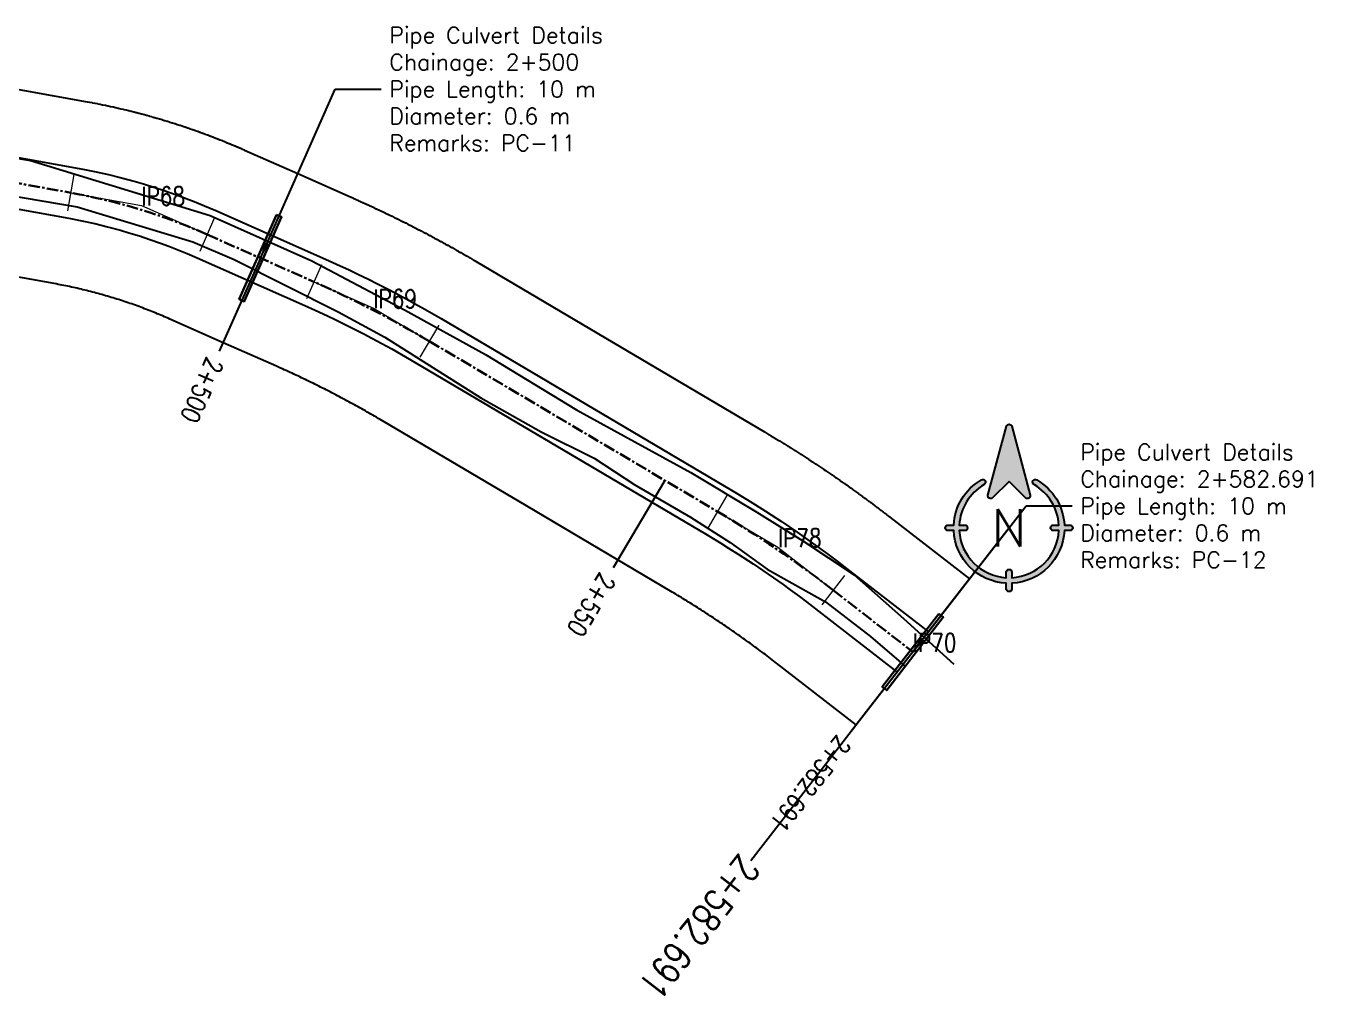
# Model space of a CAD drawing. Extents: x 337736 to 342002, y 3067251 to 3069533.
# Drawn here: x 339876.7 to 340018.9, y 3068024 to 3068128.8 of the extents above; entities that cross this region are included whole.
import ezdxf
from ezdxf.enums import TextEntityAlignment as Align

# ---------------------------------------------------------------- set-up
doc = ezdxf.new("R2010")
doc.units = 0
doc.header["$MEASUREMENT"] = 0
doc.linetypes.add('Center', pattern=[2, 1.25, -0.25, 0.25, -0.25])
for name, color, linetype, lineweight in [('BEC', 3, 'Continuous', 13), ('BES', 3, 'Continuous', 13), ('Chainage', 7, 'Continuous', 25), ('IP_Line', 150, 'Continuous', 9), ('PC_Callout', 6, 'Continuous', 30), ('PipeCulvert', 6, 'Continuous', 30), ('RC', 9, 'Center', 30), ('Road Width', 6, 'Continuous', 25)]:
    doc.layers.add(name, color=color, linetype=linetype, lineweight=lineweight)
for name, color, linetype in [('IPName', 7, 'Continuous'), ('Match Chainage', 7, 'Continuous'), ('North', 7, 'Continuous'), ('Right of Way', 4, 'Continuous'), ('RoadEdge', 51, 'Continuous')]:
    doc.layers.add(name, color=color, linetype=linetype)
doc.styles.get("Standard").update_dxf_attribs({"font": 'simplex.shx'})
doc.dimstyles.new('Dimension_PC_Callout', dxfattribs={"dimtxt": 1.75, "dimasz": 1.75, "dimexe": 0.18, "dimexo": 0.0625, "dimgap": 0.875, "dimtad": 0, "dimdec": 4, "dimzin": 0, "dimdsep": 46, "dimtxsty": 'Standard', "dimcen": 0.09, "dimadec": 0, "dimazin": 0, "dimtfac": 1, "dimtdec": 4, "dimtofl": 0, "dimtmove": 0, "dimatfit": 3, "dimfxl": 1, "dimtolj": 1, "dimtzin": 0, "dimarcsym": 0})

# ---------------------------------------------------------------- blocks, each defined once
blk = doc.blocks.new('North')
at = {"layer": 'North'}
h = blk.add_hatch(color=0, dxfattribs=at)
h.dxf.hatch_style = 1
edge = h.paths.add_edge_path()
edge.add_line((7.276000000000001e-12, 8.38899464431597), (-2.97585080653152, 5.413143837775349))
edge.add_arc((-3.32940419712395, 5.766697228368679), 0.499999999999442, 165.000000000033, 314.99999999992633, ccw=False)
edge.add_line((-3.81236711026941, 5.8961067509199), (-0.4829629131381812, 18.3216123735528))
edge.add_arc((7.276000000000001e-12, 18.1922028510016), 0.500000000000879, 14.999999999966974, 165.000000000033, ccw=False)
edge.add_line((0.482962913152733, 18.3216123735528), (3.81236711028396, 5.8961067509199))
edge.add_arc((3.3294041971385, 5.766697228368679), 0.500000000000879, -135, 14.999999999966974, ccw=False)
edge.add_line((2.97585080654608, 5.413143837776259), (7.275957614183426e-12, 8.38899464431597))
edge = h.paths.add_edge_path()
edge.add_line((0.5000000000072761, -7.99999999999636), (0.5000000000072761, -8.986100377802359))
edge.add_arc((7.276000000000001e-12, 3.638e-12), 9.000000000000279, 273.18473853672, 356.81526146328)
edge.add_line((8.98610037781327, -0.499999999996362), (8.000000000007269, -0.499999999996362))
edge.add_arc((8.000000000007269, 3.638e-12), 0.5, 90, 270, ccw=False)
edge.add_line((8.000000000007269, 0.500000000003638), (8.98610037781327, 0.500000000003638))
edge.add_arc((7.276000000000001e-12, 2.7285e-12), 9.00000000000033, 3.18473853672609, 60.00000000000131)
edge.add_arc((4.75000000000728, 8.22724133595511), 0.499999999999844, 59.999999999989996, 239.99999999999, ccw=False)
edge.add_arc((1.09139e-11, 3.638e-12), 9.99999999999743, 2.865983982600028, 60.00000000001597, ccw=False)
edge.add_line((9.98749217772638, 0.500000000003638), (11.0000000000073, 0.500000000003638))
edge.add_arc((11.0000000000073, 3.638e-12), 0.5, -90, 90, ccw=False)
edge.add_line((11.0000000000073, -0.499999999996362), (9.98749217772638, -0.499999999996362))
edge.add_arc((1.09139e-11, 3.638e-12), 9.999999999996382, 272.8659839825781, 357.1340160174001, ccw=False)
edge.add_line((0.5000000000072761, -9.98749217771547), (0.5000000000072761, -10.9999999999964))
edge.add_arc((7.276000000000001e-12, -10.9999999999964), 0.5, -180, 0, ccw=False)
edge.add_line((-0.499999999992724, -10.9999999999964), (-0.499999999992724, -9.98749217771547))
edge.add_arc((7.276000000000001e-12, 3.638e-12), 10, 182.865983982599, 267.1340160174011, ccw=False)
edge.add_line((-9.98749217771183, -0.499999999996362), (-10.9999999999927, -0.499999999996362))
edge.add_arc((-10.9999999999927, 3.638e-12), 0.5, 90, 270, ccw=False)
edge.add_line((-10.9999999999927, 0.500000000003638), (-9.98749217771183, 0.500000000003638))
edge.add_arc((7.276000000000001e-12, 3.638e-12), 10, 120, 177.134016017401, ccw=False)
edge.add_arc((-4.74999999999272, 8.22724133595511), 0.500000000000632, -59.99999999999011, 119.99999999995799, ccw=False)
edge.add_arc((7.276000000000001e-12, 2.7285e-12), 9.00000000000034, 119.999999999999, 176.815261463274)
edge.add_line((-8.98610037779872, 0.500000000003638), (-7.99999999999272, 0.500000000003638))
edge.add_arc((-7.99999999999272, 3.638e-12), 0.5, -90, 90, ccw=False)
edge.add_line((-7.99999999999272, -0.499999999996362), (-8.98610037779872, -0.499999999996362))
edge.add_arc((7.276000000000001e-12, 3.638e-12), 9.000000000000279, 183.18473853672, 266.81526146328)
edge.add_line((-0.499999999992724, -8.986100377802359), (-0.499999999992724, -7.99999999999636))
edge.add_arc((7.276000000000001e-12, -7.99999999999636), 0.5, 0, 180, ccw=False)
at = {"layer": 'North', "color": 0}
for points in [[(7.276000000000001e-12, 8.38899464431597), (-2.97585080653152, 5.413143837775349, -0.7673269879792459), (-3.81236711026941, 5.8961067509199), (-0.4829629131381811, 18.3216123735528, -0.7673269879794109), (0.482962913152733, 18.3216123735528), (3.81236711028396, 5.8961067509199, -0.7673269879792459), (2.97585080654608, 5.413143837776259)], [(0.5000000000072761, -7.99999999999636), (0.5000000000072761, -8.986100377802359, 0.382015476982892), (8.98610037781327, -0.499999999996362), (8.000000000007269, -0.499999999996362, -1), (8.000000000007269, 0.500000000003638), (8.98610037781327, 0.500000000003638, 0.253109756565021), (4.50000000000728, 7.79422863406307, -0.99999999999909), (5.00000000000728, 8.660254037847151, -0.2545902106462961), (9.98749217772638, 0.500000000003638), (11.0000000000073, 0.500000000003638, -1), (11.0000000000073, -0.499999999996362), (9.98749217772638, -0.499999999996362, -0.385206477913585), (0.5000000000072761, -9.98749217771547), (0.5000000000072761, -10.9999999999964, -1), (-0.499999999992724, -10.9999999999964), (-0.499999999992724, -9.98749217771547, -0.385206477913585), (-9.98749217771183, -0.499999999996362), (-10.9999999999927, -0.499999999996362, -1), (-10.9999999999927, 0.500000000003638), (-9.98749217771183, 0.500000000003638, -0.2545902106462961), (-4.99999999999272, 8.66025403784806, -0.9999999999990908), (-4.49999999999272, 7.79422863406307, 0.253109756565021), (-8.98610037779872, 0.500000000003638), (-7.99999999999272, 0.500000000003638, -1), (-7.99999999999272, -0.499999999996362), (-8.98610037779872, -0.499999999996362, 0.382015476982892), (-0.499999999992724, -8.986100377802359), (-0.499999999992724, -7.99999999999636, -1)]]:
    blk.add_lwpolyline(points, format="xyb", close=True, dxfattribs=at)
blk.add_text('N', height=6.7215, dxfattribs=at).set_placement((7.2919e-12, 3.6513e-12), align=Align.MIDDLE_CENTER)

msp = doc.modelspace()

# ---------------------------------------------------------------- linework, layer by layer
at = {"layer": 'BEC'}
for points in [[(339881.905410509, 3068112.76625688), (339881.196311081, 3068108.82961135)], [(339897.134439506, 3068108.09930303), (339895.516144318, 3068104.44128161)], [(339908.697781597, 3068102.98372312), (339907.079486409, 3068099.3257017)], [(339921.395233576, 3068096.45273174), (339919.360628487, 3068093.00884119)], [(339952.58784206, 3068078.02455029), (339950.553236971, 3068074.58065974)], [(339965.327420726, 3068069.36899335), (339962.875124533, 3068066.20889155)]]:
    msp.add_lwpolyline(points, dxfattribs=at)
at = {"layer": 'BES'}
for points in [[(339881.905410509, 3068112.76625688), (339881.196311081, 3068108.82961135)], [(339897.134439506, 3068108.09930303), (339895.516144318, 3068104.44128161)], [(339908.697781597, 3068102.98372312), (339907.079486409, 3068099.3257017)], [(339921.395233576, 3068096.45273174), (339919.360628487, 3068093.00884119)], [(339952.58784206, 3068078.02455029), (339950.553236971, 3068074.58065974)], [(339965.327420726, 3068069.36899335), (339962.875124533, 3068066.20889155)]]:
    msp.add_lwpolyline(points, dxfattribs=at)
at = {"layer": 'Chainage'}
for p, q in [((339902.09022157, 3068103.7199087), (339897.639909802, 3068093.6603498)), ((339945.868689428, 3068079.6711828), (339940.273525432, 3068070.20048379)), ((339972.719645553, 3068061.10092907), (339965.975831022, 3068052.41064912))]:
    msp.add_line(p, q, dxfattribs=at)
at = {"layer": 'IP_Line'}
for points in [[(339881.550860795, 3068110.79793411), (339889.209089734, 3068109.41847393), (339896.325291912, 3068106.27029232)], [(339907.888634003, 3068101.15471241), (339914.321565897, 3068098.30880706), (339920.377931031, 3068094.73078646)], [(339951.570539515, 3068076.30260502), (339958.105143295, 3068072.44204734), (339964.10127263, 3068067.78894245)]]:
    msp.add_lwpolyline(points, dxfattribs=at)
at = {"layer": 'Match Chainage'}
msp.add_line((339983.141904373, 3068074.53136172), (339955.185727773, 3068038.50620121), dxfattribs=at)
at = {"layer": 'PipeCulvert'}
for points in [[(339903.838738949, 3068108.41380761), (339904.387442162, 3068108.17106333), (339900.341704191, 3068099.02600979), (339899.793000979, 3068099.26875406), (339903.838738949, 3068108.41380761)], [(339975.548053837, 3068065.23494309), (339976.022069107, 3068064.86709866), (339969.891328624, 3068056.96684416), (339969.417313354, 3068057.33468859), (339975.548053837, 3068065.23494309)]]:
    msp.add_lwpolyline(points, dxfattribs=at)
at = {"layer": 'RC', "linetype": 'Center'}
msp.add_lwpolyline([(339841.560100766, 3068118.00138305), (339881.550860795, 3068110.79793411), (339881.550860795, 3068110.79793411, -0.059644572084734), (339896.325291912, 3068106.27029232), (339896.325291912, 3068106.27029232), (339907.888634003, 3068101.15471241), (339907.888634003, 3068101.15471241, -0.0292845702154809), (339920.377931031, 3068094.73078646), (339920.377931031, 3068094.73078646), (339951.570539515, 3068076.30260502), (339951.570539515, 3068076.30260502, -0.0315925721959778), (339964.10127263, 3068067.78894245), (339964.10127263, 3068067.78894245), (339972.719645553, 3068061.10092907)], format="xyb", dxfattribs=at)
at = {"layer": 'Right of Way'}
msp.add_lwpolyline([(339863.328229348, 3068124.2412724), (339883.323609363, 3068120.63954793), (339883.342532259, 3068120.6361206), (339883.58848677, 3068120.59132884), (339883.626312608, 3068120.58436505), (339883.872093024, 3068120.53862764), (339883.90989178, 3068120.53151842), (339884.155494465, 3068120.48483604), (339884.193265617, 3068120.47758149), (339884.438686938, 3068120.42995484), (339884.476429907, 3068120.42255506), (339884.721666235, 3068120.37398484), (339884.759380445, 3068120.36643996), (339885.004428151, 3068120.31692688), (339885.042113099, 3068120.30923699), (339885.286968557, 3068120.25878179), (339885.324623611, 3068120.25094703), (339885.5692832, 3068120.19955045), (339885.606907872, 3068120.19157091), (339885.851367973, 3068120.13923372), (339885.88896167, 3068120.13110953), (339886.133218667, 3068120.0778325), (339886.17078083, 3068120.06956378), (339886.414831109, 3068120.01534769), (339886.452361196, 3068120.00693456), (339886.696201147, 3068119.95178022), (339886.733698601, 3068119.94322281), (339886.977324616, 3068119.88713103), (339887.014788878, 3068119.87842947), (339887.258197355, 3068119.82140109), (339887.295627866, 3068119.81255549), (339887.538815203, 3068119.75459135), (339887.576211422, 3068119.74560185), (339887.819174022, 3068119.6867028), (339887.856535391, 3068119.67756954), (339888.099269659, 3068119.61773646), (339888.136595619, 3068119.60845957), (339888.379097966, 3068119.54769334), (339888.416387977, 3068119.53827296), (339888.658654814, 3068119.47657448), (339888.695908317, 3068119.46701074), (339888.937936061, 3068119.40438092), (339888.97515248, 3068119.39467398), (339889.21693755, 3068119.33111376), (339889.254116398, 3068119.32126374), (339889.495655218, 3068119.25677404), (339889.532795882, 3068119.24678111), (339889.774084879, 3068119.18136289), (339889.811186838, 3068119.17122718), (339890.052222443, 3068119.10488142), (339890.089285154, 3068119.09460308), (339890.3300638, 3068119.02733075), (339890.367086691, 3068119.01690994), (339890.607604817, 3068118.94871204), (339890.64458736, 3068118.93814892), (339890.884841409, 3068118.86902645), (339890.921783049, 3068118.85832117), (339891.161769465, 3068118.78827516), (339891.198669662, 3068118.77742787), (339891.438384896, 3068118.70645936), (339891.475243091, 3068118.69547023), (339891.714683597, 3068118.62358026), (339891.751499265, 3068118.61244944), (339891.990661501, 3068118.53963909), (339892.027434088, 3068118.52836676), (339892.266314516, 3068118.45463709), (339892.303043461, 3068118.44322341), (339892.541638546, 3068118.36857552), (339892.578323328, 3068118.35702066), (339892.816629543, 3068118.28145564), (339892.85326962, 3068118.26975977), (339893.091283438, 3068118.19327876), (339893.127878254, 3068118.18144205), (339893.365596155, 3068118.10404617), (339893.402145168, 3068118.0920688), (339893.639563634, 3068118.01375919), (339893.676066323, 3068118.00164134), (339893.913181844, 3068117.92241917), (339893.94963765, 3068117.91016101), (339894.186446716, 3068117.83002744), (339894.222855101, 3068117.81762916), (339894.459354211, 3068117.73658538), (339894.495714632, 3068117.72404716), (339894.731900286, 3068117.64209438), (339894.76821224, 3068117.6294164), (339895.004080945, 3068117.54655581), (339895.040343856, 3068117.53373827), (339895.275892122, 3068117.44997111), (339895.312105468, 3068117.43701419), (339895.547329812, 3068117.3523417), (339895.583493053, 3068117.33924559), (339895.818389995, 3068117.25366902), (339895.854502608, 3068117.24043392), (339896.089068672, 3068117.15395453), (339896.125130101, 3068117.14058064), (339896.359361818, 3068117.05319971), (339896.395371541, 3068117.03968722), (339896.629265446, 3068116.95140606), (339896.665222939, 3068116.93775517), (339896.898775572, 3068116.84857507), (339896.934680312, 3068116.83478597), (339897.167888218, 3068116.74470825), (339897.203739634, 3068116.73078117), (339897.436599363, 3068116.63980717), (339897.472396948, 3068116.625742299), (339897.704905056, 3068116.53387336), (339897.740648289, 3068116.51967091), (339897.972801335, 3068116.42690839), (339898.008489676, 3068116.41256857), (339898.240284228, 3068116.31891384), (339898.275917154, 3068116.30443687), (339898.507349781, 3068116.20989132), (339898.542926772, 3068116.1952774), (339898.773994052, 3068116.09984242), (339898.80951455, 3068116.08509178), (339899.040213064, 3068115.98876879), (339899.075676599, 3068115.97388164), (339899.306002935, 3068115.87667206), (339899.341408919, 3068115.86164863), (339899.571359669, 3068115.7635539), (339899.606707612, 3068115.7483944), (339899.836279374, 3068115.64941598), (339899.87156877, 3068115.63412063), (339900.10075815, 3068115.53425997), (339900.1352308, 3068115.51916256), (339900.354193416, 3068115.42277574), (339900.371029883, 3068115.41534586), (339906.152700929, 3068112.85755591), (339911.934371974, 3068110.29976595), (339911.943895881, 3068110.29554668), (339912.172416697, 3068110.19416515), (339912.191451278, 3068110.18569686), (339912.419760386, 3068110.08383947), (339912.438777289, 3068110.07533154), (339912.666873699, 3068109.97299873), (339912.685872849, 3068109.96445119), (339912.913755571, 3068109.8616434), (339912.93273686, 3068109.85305631), (339913.160404904, 3068109.74977398), (339913.179368273, 3068109.74114736), (339913.406820652, 3068109.63739095), (339913.425765993, 3068109.62872484), (339913.65300172, 3068109.5244948), (339913.671928958, 3068109.51578925), (339913.898947045, 3068109.41108602), (339913.917856135, 3068109.40234105), (339914.144655598, 3068109.29716509), (339914.163546417, 3068109.28838075), (339914.390126271, 3068109.18273252), (339914.408998746, 3068109.17390884), (339914.635358008, 3068109.06778881), (339914.654212043, 3068109.05892583), (339914.880349731, 3068108.95233445), (339914.899185286, 3068108.9434322), (339915.125100418, 3068108.83636993), (339915.143917382, 3068108.82742847), (339915.369608977, 3068108.71989577), (339915.388407262, 3068108.71091512), (339915.613874342, 3068108.60291247), (339915.632653871, 3068108.59389269), (339915.857895456, 3068108.48542054), (339915.876656169, 3068108.47636165), (339916.101671281, 3068108.36742049), (339916.120413071, 3068108.35832253), (339916.345200735, 3068108.24891283), (339916.363923543, 3068108.23977584), (339916.588482782, 3068108.12989806), (339916.607186486, 3068108.1207221), (339916.831516326, 3068108.01037673), (339916.850200908, 3068108.00116181), (339917.074300375, 3068107.89034933), (339917.092965689, 3068107.88109551), (339917.316833811, 3068107.7698164), (339917.335479822, 3068107.76052371), (339917.559115626, 3068107.64877844), (339917.577742231, 3068107.63944693), (339917.801144748, 3068107.527236), (339917.819751869, 3068107.5178657), (339918.042920128, 3068107.40518959), (339918.061507707, 3068107.39578054), (339918.28444074, 3068107.28263975), (339918.303008653, 3068107.273192), (339918.525705493, 3068107.15958701), (339918.544253698, 3068107.1501006), (339918.766713377, 3068107.0360319), (339918.785241765, 3068107.02650687), (339919.007463319, 3068106.91197496), (339919.025971831, 3068106.90241135), (339919.247954294, 3068106.78741672), (339919.266442839, 3068106.77781458), (339919.488185249, 3068106.66235774), (339919.506653751, 3068106.65271709), (339919.728155145, 3068106.53679854), (339919.746603515, 3068106.52711945), (339919.967862931, 3068106.41073969), (339919.98629112, 3068106.40102217), (339920.207307599, 3068106.2841817), (339920.225715476, 3068106.27442582), (339920.446488057, 3068106.15712516), (339920.464875588, 3068106.14733095), (339920.685403314, 3068106.0295706), (339920.703770381, 3068106.0197381), (339920.924052294, 3068105.90151858), (339920.942398849, 3068105.89164784), (339921.162433994, 3068105.77296965), (339921.180759947, 3068105.7630607), (339921.400547369, 3068105.64392437), (339921.418852645, 3068105.63397726), (339921.638391389, 3068105.51438329), (339921.656675884, 3068105.50439808), (339921.875964998, 3068105.384347), (339921.894228664, 3068105.37432371), (339922.113267195, 3068105.25381604), (339922.131509929, 3068105.24375473), (339922.350296927, 3068105.12279099), (339922.36851868, 3068105.11269168), (339922.587053197, 3068104.9912724), (339922.605253838, 3068104.98113517), (339922.823534923, 3068104.85926087), (339922.841714435, 3068104.84908573), (339923.059741142, 3068104.72675694), (339923.077899402, 3068104.71654396), (339923.295670785, 3068104.59376121), (339923.313807735, 3068104.58351042), (339923.531322848, 3068104.46027425), (339923.549438398, 3068104.44998569), (339923.766696297, 3068104.32629664), (339923.784790385, 3068104.31597036), (339924.001790127, 3068104.19182895), (339924.019862638, 3068104.18146501), (339924.236603281, 3068104.05687178), (339924.254654191, 3068104.0464702), (339924.471134795, 3068103.9214257), (339924.489163962, 3068103.91098655), (339924.705383587, 3068103.78549133), (339924.723391003, 3068103.77501462), (339924.939348711, 3068103.64906921), (339924.957334234, 3068103.63855503), (339925.173029087, 3068103.51215998), (339925.19099268, 3068103.50160834), (339925.406423742, 3068103.3747642), (339925.417283784, 3068103.36836067), (339925.462557451, 3068103.34162697), (339941.060747996, 3068094.12642212), (339956.657052238, 3068084.9123314), (339956.66601795, 3068084.90702827), (339956.881128492, 3068084.77964133), (339956.899043289, 3068084.7690071), (339957.113887975, 3068084.64117229), (339957.131780602, 3068084.63050074), (339957.3463585, 3068084.50221861), (339957.364228849, 3068084.49150982), (339957.578539027, 3068084.36278093), (339957.596387012, 3068084.35203494), (339957.81042854, 3068084.22285985), (339957.828254112, 3068084.21207669), (339958.042026061, 3068084.08245597), (339958.059829147, 3068084.07163568), (339958.273330589, 3068083.94156988), (339958.291111056, 3068083.93071255), (339958.504341065, 3068083.80020224), (339958.522098907, 3068083.78930787), (339958.735056556, 3068083.65835362), (339958.752791643, 3068083.64742229), (339958.965476009, 3068083.51602465), (339958.983188282, 3068083.5050564), (339959.195598442, 3068083.37321596), (339959.21328785, 3068083.36221081), (339959.425422881, 3068083.22992814), (339959.443089296, 3068083.21888618), (339959.654948278, 3068083.08616185), (339959.672591678, 3068083.07508309), (339959.884173692, 3068082.94191767), (339959.901793936, 3068082.93080221), (339960.113098063, 3068082.79719628), (339960.130695155, 3068082.78604411), (339960.341720478, 3068082.65199825), (339960.359294263, 3068082.64080946), (339960.570039866, 3068082.50632426), (339960.58759031, 3068082.49509888), (339960.798055278, 3068082.36017492), (339960.815582319, 3068082.34891299), (339961.025765739, 3068082.21355085), (339961.043269249, 3068082.20225244), (339961.253170208, 3068082.06645272), (339961.270650165, 3068082.05511786), (339961.480267753, 3068081.91888114), (339961.497724055, 3068081.90750989), (339961.707057362, 3068081.77083676), (339961.724489934, 3068081.75942916), (339961.933538051, 3068081.62232022), (339961.950946806, 3068081.61087634), (339962.159708827, 3068081.47333218), (339962.177093714, 3068081.46185205), (339962.385568731, 3068081.32387327), (339962.402929667, 3068081.31235694), (339962.611116776, 3068081.17394414), (339962.628453669, 3068081.16239167), (339962.836351966, 3068081.02354545), (339962.853664769, 3068081.01195688), (339963.061273353, 3068080.87267783), (339963.078561964, 3068080.86105323), (339963.285879932, 3068080.72134197), (339963.303144292, 3068080.70968137), (339963.510170746, 3068080.5695385), (339963.527410789, 3068080.55784195), (339963.73414483, 3068080.41726808), (339963.751360433, 3068080.40553567), (339963.957801163, 3068080.2645314), (339963.974992328, 3068080.25276312), (339964.181138851, 3068080.11132908), (339964.198305426, 3068080.09952503), (339964.404156848, 3068079.95766182), (339964.421298812, 3068079.94582202), (339964.626854239, 3068079.80353027), (339964.643971501, 3068079.79165478), (339964.849230041, 3068079.64893509), (339964.866322517, 3068079.63702398), (339965.071283278, 3068079.49387698), (339965.088350916, 3068079.48193027), (339965.29301301, 3068079.33835658), (339965.310055702, 3068079.32637435), (339965.514418241, 3068079.18237459), (339965.531435944, 3068079.17035688), (339965.73549804, 3068079.02593168), (339965.752490674, 3068079.01387853), (339965.956251441, 3068078.86902852), (339965.973218916, 3068078.85694001), (339966.176677471, 3068078.7116658), (339966.193619736, 3068078.69954196), (339966.396775194, 3068078.5538442), (339966.413692153, 3068078.5416851), (339966.616543634, 3068078.39556442), (339966.633435237, 3068078.38337008), (339966.83598186, 3068078.23682711), (339966.852848018, 3068078.22459762), (339967.055088904, 3068078.07763299), (339967.071929535, 3068078.0653684), (339967.273863806, 3068077.91798275), (339967.290678857, 3068077.9056831), (339967.492305636, 3068077.75787708), (339967.509095035, 3068077.74554241), (339967.710413447, 3068077.59731665), (339967.727177108, 3068077.58494704), (339967.92818628, 3068077.43630219), (339967.944924126, 3068077.42389768), (339968.145623186, 3068077.27483439), (339968.162335158, 3068077.26239504), (339968.362723233, 3068077.11291395), (339968.379409259, 3068077.1004398), (339968.579485481, 3068076.95054156), (339968.596145481, 3068076.93803267), (339968.795908981, 3068076.78771793), (339968.812542876, 3068076.77517438), (339969.011992787, 3068076.62444379), (339969.028600523, 3068076.6118656), (339969.22773598, 3068076.46071981), (339969.244317473, 3068076.44810705), (339969.443137611, 3068076.29654673), (339969.459692786, 3068076.28389946), (339969.658196742, 3068076.13192526), (339969.67472554, 3068076.11924352), (339969.872912452, 3068075.9668561), (339969.889414797, 3068075.95413994), (339970.087283806, 3068075.80133997), (339970.100775915, 3068075.7909026), (339970.226764919, 3068075.69326685), (339978.850386036, 3068069.00118357), (339966.58890507, 3068053.20067457), (339957.97315536, 3068059.88665229), (339957.856532974, 3068059.97702934), (339957.673659008, 3068060.11824973), (339957.491987666, 3068060.257938201), (339957.310025719, 3068060.39724787), (339957.12777387, 3068060.53617821), (339956.945233127, 3068060.67472844), (339956.76240405, 3068060.81289813), (339956.579287542, 3068060.95068662), (339956.395884319, 3068061.08809336), (339956.212195221, 3068061.22511771), (339956.028221046, 3068061.36175909), (339955.84396267, 3068061.49801684), (339955.659420902, 3068061.63389037), (339955.474596286, 3068061.76937927), (339955.289489905, 3068061.90448275), (339955.104102487, 3068062.03920028), (339954.918434639, 3068062.17353142), (339954.732487555, 3068062.3074753), (339954.546261717, 3068062.44103158), (339954.359757982, 3068062.57419965), (339954.172977322, 3068062.7069788), (339953.985920411, 3068062.83936856), (339953.79858813, 3068062.9713683), (339953.610981253, 3068063.10297749), (339953.423100384, 3068063.23419569), (339953.234946878, 3068063.36502196), (339953.046521129, 3068063.49545603), (339952.857823846, 3068063.62549741), (339952.668856262, 3068063.75514524), (339952.479619047, 3068063.88439906), (339952.290112694, 3068064.01325855), (339952.100338555, 3068064.14172278), (339951.910297107, 3068064.26979142), (339951.71998918, 3068064.39746392), (339951.529415857, 3068064.52473955), (339951.338577496, 3068064.65161808), (339951.147475579, 3068064.77809851), (339950.956110318, 3068064.90418071), (339950.764482914, 3068065.02986388), (339950.572593999, 3068065.15514761), (339950.380444637, 3068065.28003121), (339950.188035345, 3068065.40451434), (339949.995367363, 3068065.5285962), (339949.802441116, 3068065.65227651), (339949.60925748, 3068065.77555471), (339949.415817725, 3068065.89843), (339949.22212235, 3068066.02090205), (339949.028172221, 3068066.14297032), (339948.833967969, 3068066.26463441), (339948.639511041, 3068066.38589341), (339948.444801697, 3068066.50674717), (339948.249840996, 3068066.62719502), (339948.054629776, 3068066.74723644), (339947.859169057, 3068066.86687082), (339947.663459233, 3068066.9860979), (339947.467501834, 3068067.10491676), (339947.271297034, 3068067.22332729), (339947.07484593, 3068067.34132883), (339946.878149692, 3068067.45892068), (339946.681208632, 3068067.57610265), (339946.479542601, 3068067.69552784), (339930.88772255, 3068076.90696936), (339915.292361995, 3068086.12050257), (339915.25345903, 3068086.14347443), (339915.052436103, 3068086.26183517), (339914.85471601, 3068086.37769718), (339914.656754765, 3068086.49314715), (339914.458553364, 3068086.60818448), (339914.260112941, 3068086.72280853), (339914.061433985, 3068086.837019), (339913.862517538, 3068086.9508153), (339913.663364374, 3068087.06419699), (339913.463975614, 3068087.17716342), (339913.264351856, 3068087.28971427), (339913.064494196, 3068087.4018489), (339912.864403076, 3068087.51356708), (339912.66407971, 3068087.62486812), (339912.463525053, 3068087.7357515), (339912.262739831, 3068087.84621681), (339912.061724741, 3068087.95626368), (339911.860480746, 3068088.06589156), (339911.6590092, 3068088.17509973), (339911.457310118, 3068088.28388818), (339911.255385258, 3068088.39225595), (339911.053234645, 3068088.50020304), (339910.850859915, 3068088.60772857), (339910.648261552, 3068088.71483229), (339910.445440229, 3068088.82151384), (339910.242397486, 3068088.9277724), (339910.039133512, 3068089.03360789), (339909.835649606, 3068089.13901961), (339909.631946628, 3068089.24400714), (339909.428025082, 3068089.3485702), (339909.223886356, 3068089.45270809), (339909.019531248, 3068089.5564204), (339908.814960213, 3068089.6597069), (339908.610174645, 3068089.76256689), (339908.405175122, 3068089.86500006), (339908.199962721, 3068089.9670059), (339907.994538238, 3068090.06858399), (339907.788902475, 3068090.16973395), (339907.583056663, 3068090.27045517), (339907.377001087, 3068090.3707475), (339907.170737441, 3068090.47061013), (339906.964265998, 3068090.57004293), (339906.757587633, 3068090.66904546), (339906.550704018, 3068090.76761693), (339906.343614865, 3068090.86575748), (339906.136322199, 3068090.96346615), (339905.928825986, 3068091.06074295), (339905.721128059, 3068091.15758703), (339905.513228444, 3068091.25399837), (339905.30512849, 3068091.34997634), (339905.09682906, 3068091.44552056), (339904.888331128, 3068091.54063056), (339904.679635514, 3068091.63530599), (339904.470742941, 3068091.7295465), (339904.26165464, 3068091.82335155), (339904.05237122, 3068091.91672086), (339903.838132994, 3068092.01176602), (339898.061224987, 3068094.56744883), (339892.287968668, 3068097.12151614), (339892.094649887, 3068097.20661461), (339891.900341136, 3068097.29127734), (339891.706088012, 3068097.37502836), (339891.511514442, 3068097.45803153), (339891.316623044, 3068097.54028574), (339891.12141658, 3068097.62178982), (339890.925898293, 3068097.70254242), (339890.730070604, 3068097.78254254), (339890.53393698, 3068097.86178876), (339890.337499768, 3068097.94028013), (339890.140762124, 3068098.0180154), (339889.943727125, 3068098.09499334), (339889.746397476, 3068098.1712129), (339889.548775987, 3068098.246673), (339889.350865841, 3068098.32137242), (339889.1526699, 3068098.39531007), (339888.954190961, 3068098.46848492), (339888.755431989, 3068098.54089588), (339888.55639618, 3068098.61254177), (339888.357086164, 3068098.68342165), (339888.15750501, 3068098.75353444), (339887.957655703, 3068098.82287907), (339887.757541057, 3068098.89145458), (339887.557164219, 3068098.95925989), (339887.356528153, 3068099.02629399), (339887.155635636, 3068099.09255595), (339886.954489821, 3068099.15804475), (339886.753093551, 3068099.22275944), (339886.551449848, 3068099.28669906), (339886.34956182, 3068099.34986262), (339886.147432339, 3068099.41224923), (339885.94506437, 3068099.47385797), (339885.742460844, 3068099.53468795), (339885.539624936, 3068099.59473821), (339885.336559622, 3068099.65400787), (339885.133267801, 3068099.71249609), (339884.929752577, 3068099.77020198), (339884.72601683, 3068099.82712471), (339884.522063675, 3068099.88326342), (339884.317896214, 3068099.93861726), (339884.113517173, 3068099.99318547), (339883.908929936, 3068100.04696717), (339883.704137234, 3068100.09996163), (339883.499142363, 3068100.152168), (339883.29394808, 3068100.20358558), (339883.088557597, 3068100.25421356), (339882.882974051, 3068100.30405117), (339882.677200161, 3068100.35309776), (339882.471239089, 3068100.40135255), (339882.265094247, 3068100.44881477), (339882.058768148, 3068100.49548382), (339881.852264098, 3068100.54135897), (339881.645585203, 3068100.58643952), (339881.438734351, 3068100.63072483), (339881.231714836, 3068100.67421422), (339881.02452946, 3068100.71690708), (339880.817181608, 3068100.75880272), (339880.609673843, 3068100.79990062), (339880.402009775, 3068100.84020007), (339880.194192255, 3068100.87970051), (339879.98622421, 3068100.91840139), (339879.768649132, 3068100.95802486), (339859.782732213, 3068104.55804476)], dxfattribs=at)
at = {"layer": 'Road Width'}
for points in [[(339841.501676394, 3068120.80795791), (339882.85103002, 3068113.35287009), (339884.127915228, 3068113.09398754), (339885.653253172, 3068112.75098949), (339886.91804632, 3068112.43833265), (339888.427512208, 3068112.03112725), (339889.428428806, 3068111.74035267), (339890.673089778, 3068111.35528764), (339891.66334351, 3068111.03004705), (339892.893932352, 3068110.60213688), (339893.87233679, 3068110.24281996), (339895.087379127, 3068109.77257734), (339896.05276204, 3068109.37961458), (339897.250802124, 3068108.86760289), (339909.150383306, 3068103.60349069), (339910.316299598, 3068103.078553), (339911.708086799, 3068102.4326394), (339912.631412503, 3068101.9923871), (339913.780357913, 3068101.43127674), (339914.695267072, 3068100.97379048), (339915.833490322, 3068100.39123729), (339916.739661297, 3068099.9166779), (339917.866762242, 3068099.31288667), (339918.763876466, 3068098.82142099), (339919.879458872, 3068098.19660399), (339921.650677286, 3068097.17282546), (339953.081524814, 3068078.60391647), (339954.833056607, 3068077.54681027), (339955.702154888, 3068077.00734699), (339956.782156498, 3068076.32286404), (339958.495158546, 3068075.20440031), (339960.189282483, 3068074.0575432), (339961.864057731, 3068072.88261128), (339963.519019084, 3068071.67993091), (339964.543103692, 3068070.9143128), (339965.559157696, 3068070.13806886), (339974.405599186, 3068063.27349906)], [(339840.999035969, 3068115.30821987), (339881.339510633, 3068108.04110386), (339882.74899636, 3068107.76379328), (339884.15170789, 3068107.45403284), (339885.54689825, 3068107.11198747), (339886.933824473, 3068106.73783934), (339887.853485849, 3068106.47067007), (339888.997104232, 3068106.11686494), (339890.133707629, 3068105.74113392), (339891.26287571, 3068105.34361596), (339892.160576038, 3068105.01001352), (339893.275310199, 3068104.57365492), (339894.160927287, 3068104.20918429), (339895.261985166, 3068103.7336052), (339906.918543573, 3068098.57667347), (339908.032219217, 3068098.07525641), (339909.36164528, 3068097.45828395), (339910.243599975, 3068097.03775781), (339911.341065143, 3068096.50178886), (339912.214980408, 3068096.06480096), (339913.302203839, 3068095.50834995), (339914.167772448, 3068095.05505391), (339915.244371925, 3068094.47831647), (339916.314905421, 3068093.89039594), (339917.379256775, 3068093.29135612), (339918.858742915, 3068092.43414395), (339950.278915781, 3068073.87154047), (339951.951967534, 3068072.86179952), (339952.782124548, 3068072.34650771), (339953.813735047, 3068071.69269406), (339955.449983439, 3068070.62434479), (339957.068199583, 3068069.52887435), (339958.667933984, 3068068.40658704), (339959.460731465, 3068067.83548418), (339960.444990651, 3068067.11234771), (339961.226941226, 3068066.52648116), (339962.197469388, 3068065.78501801), (339971.03369192, 3068058.92835908)]]:
    msp.add_lwpolyline(points, dxfattribs=at)
at = {"layer": 'RoadEdge'}
for points in [[(339874.179, 3068114.801, 1386.119), (339877.19, 3068114.268, 1385.768), (339896.654, 3068108.317, 1384.193), (339907.659, 3068103.432, 1383.606), (339917.679, 3068098.111, 1383.353), (339926.456, 3068093.28, 1382.755), (339936.304, 3068087.313, 1382.304), (339942.629, 3068083.832, 1381.82), (339948.705, 3068080.505, 1381.298), (339955.823, 3068076.223, 1380.469), (339960.803, 3068073.123, 1379.812), (339966.384, 3068069.446, 1379.031), (339971.7279999999, 3068064.725, 1378.3), (339977.17, 3068059.789, 1377.559)], [(339870.736, 3068111.215, 1386.452), (339882.265, 3068109.269, 1385.269), (339894.771, 3068105.469, 1384.435), (339899.268, 3068103.578, 1384.083), (339910.527, 3068097.911, 1383.716), (339915.562, 3068095.148, 1383.501), (339925.955, 3068088.594, 1382.924), (339932.476, 3068084.919, 1382.622), (339938.223, 3068082.063, 1382.149), (339942.613, 3068079.171, 1381.766), (339948.671, 3068075.675, 1381.164), (339952.965, 3068072.944, 1380.591), (339956.958, 3068070.073, 1380.071), (339963.268, 3068066.531, 1379.178), (339968.139, 3068062.769, 1378.503), (339971.964, 3068059.476, 1378.066)]]:
    msp.add_polyline3d(points, dxfattribs=at)

# ---------------------------------------------------------------- block references
at = {"xscale": 0.6, "yscale": 0.6, "zscale": 0.6}
msp.add_blockref('North', (339983.141904373, 3068074.53136172), dxfattribs=at)

# ---------------------------------------------------------------- texts
at = {"layer": 'Chainage', "width": 0.8000000119209291}
for s, rotation, p in [('2+500', 246.135578167876, (339897.235336005, 3068092.74584445)), ('2+550', 239.425966639723, (339939.76487416, 3068069.33951115)), ('2+582.691', 232.187889881462, (339965.362756974, 3068051.62062367))]:
    msp.add_text(s, height=2, rotation=rotation, dxfattribs=at).set_placement(p, align=Align.MIDDLE_LEFT)
at = {"layer": 'IPName', "width": 0.8}
for s, p in [('IP68', (339889.209089734, 3068109.41847393)), ('IP69', (339914.321565897, 3068098.30880706)), ('IP78', (339958.105143295, 3068072.44204734)), ('IP70', (339972.719645553, 3068061.10092907))]:
    msp.add_text(s, height=2, dxfattribs=at).set_placement(p)
at = {"layer": 'Match Chainage', "width": 0.8}
msp.add_text('2+582.691', height=3, rotation=232.187889881462, dxfattribs=at).set_placement((339955.185727773, 3068038.50620121), align=Align.MIDDLE_LEFT)
at = {"layer": 'PC_Callout', "char_height": 1.75, "attachment_point": 4}
for s, insert in [('Pipe Culvert Details\\PChainage: 2+500\\PPipe Length: 10 m\\PDiameter: 0.6 m\\PRemarks: PC-11', (339916.056697512, 3068122.01001578)), ('Pipe Culvert Details\\PChainage: 2+582.691\\PPipe Length: 10 m\\PDiameter: 0.6 m\\PRemarks: PC-12', (339990.856172196, 3068076.90140262))]:
    msp.add_mtext(s, dxfattribs=dict(at, insert=insert))

# ---------------------------------------------------------------- leaders
at = {"layer": 'PC_Callout', "annotation_type": 0, "has_hookline": 1, "hookline_direction": 0}
for points, text_width in [([(339902.09022157, 3068103.7199087), (339910.181697512, 3068122.01001578), (339915.181697512, 3068122.01001578)], 26), ([(339972.71969123, 3068061.10089362), (339984.981172196, 3068076.90140262), (339989.981172196, 3068076.90140262)], 28.08333333333334)]:
    msp.add_leader(points, dimstyle='Dimension_PC_Callout', dxfattribs=dict(at, text_width=text_width))

doc.saveas('drawing.dxf')
